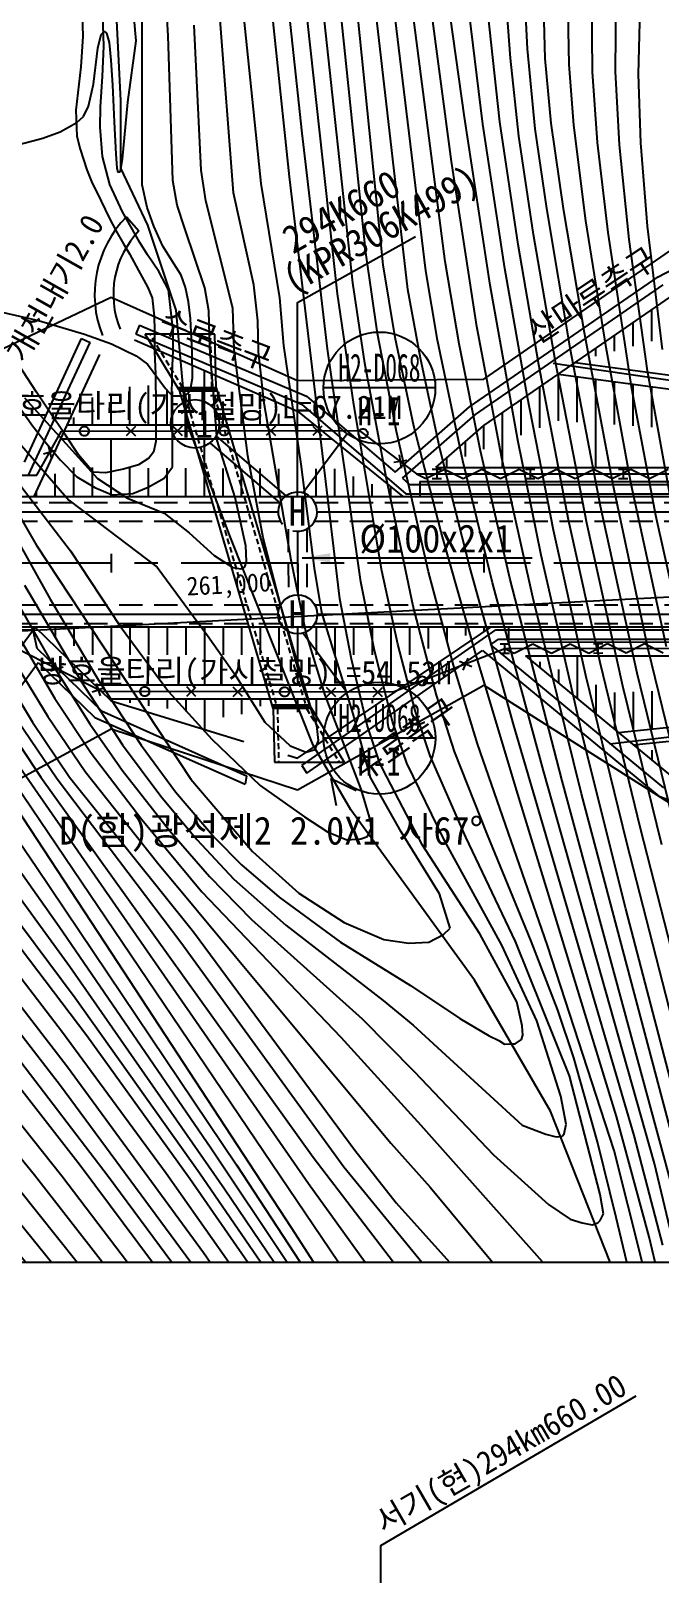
# Model space of a CAD drawing. Header units: millimetres. Extents: x 11366 to 12162, y 1103 to 1810.
# Drawn here: x 11778.2 to 11845.7, y 1364.9 to 1531.3 of the extents above; entities that cross this region are included whole.
import ezdxf
from ezdxf.enums import TextEntityAlignment as Align
from ezdxf.xclip import XClip

# ---------------------------------------------------------------- set-up
doc = ezdxf.new("R2010")
doc.units = ezdxf.units.MM
doc.header["$LTSCALE"] = 10
doc.header["$MEASUREMENT"] = 0
doc.header["$XCLIPFRAME"] = 2
doc.linetypes.add('CENTER', pattern=[2, 1.25, -0.25, 0.25, -0.25])
doc.linetypes.add('HIDDEN', pattern=[0.375, 0.25, -0.125])
for name, color, linetype in [('TN-MANH', 4, 'Continuous'), ('TT-WIRE-EQPM', 6, 'Continuous'), ('TZ-BASE', 253, 'Continuous'), ('TZ-CABL', 4, 'Continuous'), ('TZ-LEAL', 1, 'Continuous'), ('TZ-LEAT', 3, 'Continuous')]:
    doc.layers.add(name, color=color, linetype=linetype)
doc.layers.add('TX-PAPR', color=2, linetype='Continuous', plot=False)
doc.styles.add('GR', font='GulimChe.ttf')
doc.styles.add('HANA', font='GulimChe.ttf')
doc.styles.get("Standard").update_dxf_attribs({"font": 'GulimChe.ttf'})
doc.styles.add('굴림체', font='GulimChe.ttf')
doc.linetypes.add('ZIGZAG', pattern='A,0.0001,-0.2,[131,ltypeshp.shx,S=0.2,R=0,X=-0.2,Y=0],-0.4,[131,ltypeshp.shx,S=0.2,R=180,X=0.2,Y=0],-0.2', length=0.8001)
doc.dimstyles.get("Standard").update_dxf_attribs({"dimtxt": 0.18, "dimasz": 0.18, "dimexe": 0.18, "dimexo": 0.0625, "dimgap": 0.09, "dimtad": 0, "dimtih": 1, "dimtoh": 1, "dimdec": 4, "dimzin": 0, "dimdsep": 46, "dimtxsty": 'Standard', "dimcen": 0.09, "dimadec": 0, "dimazin": 0, "dimtfac": 1, "dimtdec": 4, "dimtofl": 0, "dimtmove": 0, "dimatfit": 3, "dimfxl": 0, "dimtolj": 1, "dimtzin": 0, "dimarcsym": 0})

# ---------------------------------------------------------------- blocks, each defined once
blk = doc.blocks.new('JD-FFCG5FXDGD4XFS')
at = {"layer": 'TZ-BASE'}
for p, q in [((356.11, 40.71, 84), (352.7, 73.56, 84)), ((359.15, 41.44, 85), (355.65, 74.19, 85)), ((360.48, 46.12, 86), (357.57, 73.6, 86)), ((367.31, 33.31, 89), (363.16, 73.35, 89)), ((369.17, 31.99, 90), (365.65, 66.72, 90)), ((342.69, 56, 79), (341.93, 64.06, 79)), ((377.92, 47.82, 95), (375.71, 63.59, 95)), ((382.83, 54.14, 98), (382.14, 63.5, 98)), ((364.27, 28.89, 87), (360.5, 63.22, 87)), ((376.53, 43.07, 94), (373.94, 62.33, 94)), ((384.67, 55.15, 99), (384.28, 62.52, 99)), ((386.56, 54.13, 100), (386.34, 62.37, 100)), ((396.59, 52.42, 104), (396.81, 62.15, 104)), ((341.02, 49.62), (340.5, 60.29)), ((343.33, 56.53, 80), (343.31, 60.23, 80)), ((346.13, 56.55, 81), (345.89, 60.21, 81)), ((365.92, 30.06, 88), (362.51, 61.53, 88)), ((379.89, 47.09, 96), (378.13, 61.22, 96)), ((381.7, 47.31, 97), (380.24, 60.92, 97)), ((389.14, 53.48, 101), (388.98, 61.52, 101)), ((391.65, 52.68, 102), (391.57, 60.47, 102)), ((394.12, 52.74, 103), (394.17, 61.34, 103)), ((336.9, 58.81, 78.26), (336.96, 56.49, 78.26)), ((339.2, 55.43, 76.35), (339.1, 58.77, 76.35)), ((353.13, 39.72, 83), (351.65, 58.74, 83)), ((373.77, 31.33, 92), (370.32, 59.7, 92)), ((375.84, 32.34, 93), (372.27, 59.91, 93)), ((338.57, 55.22, 79), (338.94, 56.7, 79)), ((338.94, 56.7, 79), (339.26, 57.05, 79)), ((339.26, 57.05, 79), (339.5, 56.84, 79)), ((339.5, 56.84, 79), (339.77, 55.84, 79)), ((349.67, 42.14, 82), (348.9, 57.68, 82)), ((371.84, 29.33, 91), (368.5, 58.22, 91)), ((336.96, 56.49, 78.26), (336.76, 53.23, 78.26)), ((338.09, 51.37, 79), (338.57, 55.22, 79)), ((339.08, 52.18, 76.35), (339.2, 55.43, 76.35)), ((339.77, 55.84, 79), (339.98, 53.94, 79)), ((341.8, 49.42, 79), (342.69, 56, 79)), ((343.32, 40.55, 80), (343.33, 56.53, 80)), ((346.63, 41.04, 81), (346.13, 56.55, 81)), ((385.49, 46.56, 99), (384.67, 55.15, 99)), ((339.98, 53.94, 79), (340.13, 51.25, 79)), ((383.75, 45.8, 98), (382.83, 54.14, 98)), ((387.22, 47.17, 100), (386.56, 54.13, 100)), ((389.64, 46.97, 101), (389.14, 53.48, 101)), ((336.76, 53.23, 78.26), (336.22, 48.57, 78.26)), ((338.85, 48.94, 76.35), (339.08, 52.18, 76.35)), ((392.19, 45.1, 102), (391.65, 52.68, 102)), ((394.53, 44.87, 103), (394.12, 52.74, 103)), ((396.83, 45.08, 104), (396.59, 52.42, 104)), ((337.57, 49.02, 79), (338.09, 51.37, 79)), ((340.13, 51.25, 79), (340.33, 47.32, 79)), ((336.22, 48.57, 78.26), (336.3, 45.79, 78.26)), ((337.02, 47.9, 79), (337.57, 49.02, 79)), ((338.83, 46.75, 76.35), (338.85, 48.94, 76.35)), ((341.04, 42.34), (341.02, 49.62)), ((341.21, 43.32, 79), (341.8, 49.42, 79)), ((334.54, 46.24, 79), (336.33, 47.25, 79)), ((336.33, 47.25, 79), (337.02, 47.9, 79)), ((339.08, 43.62, 76.35), (338.83, 46.75, 76.35)), ((340.33, 47.32, 79), (340.51, 43.84, 79)), ((380.67, 29.8, 95), (377.92, 47.82, 95)), ((382.25, 31.58, 96), (379.89, 47.09, 96)), ((383.67, 34.16, 97), (381.7, 47.31, 97)), ((388.56, 37.78, 100), (387.22, 47.17, 100)), ((390.94, 36.72, 101), (389.64, 46.97, 101)), ((327.28, 44.16, 79), (332.67, 45.58, 79)), ((332.67, 45.58, 79), (334.54, 46.24, 79)), ((336.3, 45.79, 78.26), (336.66, 44.4, 78.26)), ((363.22, 22.99, 86), (360.48, 46.12, 86)), ((385.33, 35.24, 98), (383.75, 45.8, 98)), ((386.73, 38.03, 99), (385.49, 46.56, 99)), ((393.31, 35.45, 102), (392.19, 45.1, 102)), ((397.55, 36.13, 104), (396.83, 45.08, 104)), ((336.66, 44.4, 78.26), (337.4, 42.16, 78.26)), ((339.85, 40.61, 76.35), (339.08, 43.62, 76.35)), ((340.51, 43.84, 79), (340.59, 42.38, 79)), ((341.04, 42.3, 79), (341.21, 43.32, 79)), ((395.56, 34.72, 103), (394.53, 44.87, 103)), ((337.4, 42.16, 78.26), (337.88, 40.94, 78.26)), ((340.59, 42.38, 79), (340.72, 41.94, 79)), ((340.72, 41.94, 79), (340.95, 41.95, 79)), ((340.95, 41.95, 79), (341.04, 42.3, 79)), ((343.93, 36.25), (341.04, 42.34)), ((350.15, 38.86, 82), (349.67, 42.14, 82)), ((379.23, 25.37, 94), (376.53, 43.07, 94)), ((337.88, 40.94, 78.26), (338.92, 38.83, 78.26)), ((341.2, 37.67, 76.35), (339.85, 40.61, 76.35)), ((343.85, 38.12, 80), (343.32, 40.55, 80)), ((347.07, 38.4, 81), (346.63, 41.04, 81)), ((358.1, 28.45, 84), (356.11, 40.71, 84)), ((364.54, -3.84, 85), (359.15, 41.44, 85)), ((398.7, 30.69), (419.09, 41.38)), ((338.92, 38.83, 78.26), (339.79, 37.04, 78.26)), ((347.89, 35.89, 81), (347.07, 38.4, 81)), ((353.04, 27.35, 82), (350.15, 38.86, 82)), ((355.29, 29.85, 83), (353.13, 39.72, 83)), ((339.79, 37.04, 78.26), (340.51, 35.68, 78.26)), ((343.06, 34.39, 76.35), (341.2, 37.67, 76.35)), ((341.65, 37.12), (342.98, 35.63)), ((344.59, 36.15, 80), (343.85, 38.12, 80)), ((389.29, 22.86, 99), (386.73, 38.03, 99)), ((390.78, 24.69, 100), (388.56, 37.78, 100)), ((393.11, 23.12, 101), (390.94, 36.72, 101)), ((340.51, 35.68, 78.26), (341.32, 34.25, 78.26)), ((346.99, 27.12), (343.93, 36.25)), ((345.54, 34, 80), (344.59, 36.15, 80)), ((350.06, 29.51, 81), (347.89, 35.89, 81)), ((387.68, 21.59, 98), (385.33, 35.24, 98)), ((395.88, 18.68, 102), (393.31, 35.45, 102)), ((399.17, 22.92, 104), (397.55, 36.13, 104)), ((341.32, 34.25, 78.26), (341.97, 33.17, 78.26)), ((343.89, 33.07, 76.35), (343.06, 34.39, 76.35)), ((346.76, 32.05, 80), (345.54, 34, 80)), ((368.58, 24.61, 89), (367.31, 33.31, 89)), ((380, 19.72), (400, 33.53)), ((380, 19.72), (400, 33.53)), ((385.89, 21.26, 97), (383.67, 34.16, 97)), ((397.54, 20.62, 103), (395.56, 34.72, 103)), ((341.97, 33.17, 78.26), (342.94, 31.39, 78.26)), ((345.1, 31.28, 76.35), (343.89, 33.07, 76.35)), ((347.51, 30.89, 80), (346.76, 32.05, 80)), ((370.46, 24.18, 90), (369.17, 31.99, 90)), ((377.34, 23.52, 93), (375.84, 32.34, 93)), ((292.67, 30.25, 95), (340.01, -41.79, 95)), ((342.94, 31.39, 78.26), (343.91, 29.64, 78.26)), ((346.15, 29.31, 76.35), (345.1, 31.28, 76.35)), ((347.98, 29.55, 80), (347.51, 30.89, 80)), ((367.23, 21.45, 88), (365.92, 30.06, 88)), ((375.03, 23.91, 92), (373.77, 31.33, 92)), ((378.46, 16.74), (398.7, 30.69)), ((384.63, 17.97, 96), (382.25, 31.58, 96)), ((320, 19.02), (340, 28.52)), ((320, 19.02), (340, 28.52)), ((340, 28.52), (360, 19.59)), ((340, 28.52), (360, 19.59)), ((343.91, 29.64, 78.26), (344.39, 28.46, 78.26)), ((344.39, 28.46, 78.26), (344.62, 26.47, 78.26)), ((346.65, 24.92, 76.35), (346.15, 29.31, 76.35)), ((348.3, 28.02, 80), (347.98, 29.55, 80)), ((350.48, 27.05, 81), (350.06, 29.51, 81)), ((355.73, 25.99, 83), (355.29, 29.85, 83)), ((358.51, 23.34, 84), (358.1, 28.45, 84)), ((366.02, 17.01, 87), (364.27, 28.89, 87)), ((373.18, 21.96, 91), (371.84, 29.33, 91)), ((379.08, 15.95), (399.22, 29.83)), ((380, 14.76), (400, 28.55)), ((383.63, 13.17, 95), (380.67, 29.8, 95)), ((326.68, 27.25, 80), (332.21, 26.02, 80)), ((348.03, 15.27), (346.99, 27.12)), ((348.5, 26.24, 80), (348.3, 28.02, 80)), ((350.59, 23.1, 81), (350.48, 27.05, 81)), ((353.21, 22.9, 82), (353.04, 27.35, 82)), ((398, 23.8), (398, 27.17)), ((291.55, 26.51, 96), (331.98, -32.62, 96)), ((332.21, 26.02, 80), (337.13, 24.56, 80)), ((343.04, 25.52), (342.65, 24.6)), ((343.04, 25.52), (360.94, 17.89)), ((344.62, 26.47, 78.26), (344.66, 24.94, 78.26)), ((348.69, 22.61, 80), (348.5, 26.24, 80)), ((355.81, 22.65, 83), (355.73, 25.99, 83)), ((381.92, 11.24, 94), (379.23, 25.37, 94)), ((396, 23.27), (396, 25.79)), ((330.69, 10.82), (336.83, 24.07)), ((331.11, 9.35), (337.74, 23.65)), ((336.83, 24.07), (337.74, 23.65)), ((337.13, 24.56, 80), (340.03, 23.51, 80)), ((340.03, 23.51, 80), (342.68, 22.21, 80)), ((342.49, 23.94), (360, 16.29)), ((342.65, 24.6), (360.41, 17.03)), ((347.27, 18.62), (343.63, 24.56)), ((351.11, 24.56), (343.63, 24.56)), ((344.66, 24.94, 78.26), (344.66, 22.62, 78.26)), ((346.65, 22.81, 76.35), (346.65, 24.92, 76.35)), ((351.26, 18.8), (351.11, 24.56)), ((360.39, 10.62, 84), (358.51, 23.34, 84)), ((370.62, 14.1, 89), (368.58, 24.61, 89)), ((372.49, 14.68, 90), (370.46, 24.18, 90)), ((377.73, 10.95, 92), (375.03, 23.91, 92)), ((379.62, 12.04, 93), (377.34, 23.52, 93)), ((393.87, 8.39, 100), (390.78, 24.69, 100)), ((394, 22.73), (394, 24.41)), ((331.74, 7.13), (338.77, 22.37)), ((342.68, 22.21, 80), (343.88, 21.33, 80)), ((344.66, 22.62, 78.26), (344.75, 20.28, 78.26)), ((346.53, 20.34, 76.35), (346.65, 22.81, 76.35)), ((348.73, 19.84, 80), (348.69, 22.61, 80)), ((351.38, 13.14, 81), (350.59, 23.1, 81)), ((354.67, 11.49, 82), (353.21, 22.9, 82)), ((356.41, 17.15, 83), (355.81, 22.65, 83)), ((366.8, -2.03, 86), (363.22, 22.99, 86)), ((375.28, 12.28, 91), (373.18, 21.96, 91)), ((392.5, 6.11, 99), (389.29, 22.86, 99)), ((390, 21.5), (390, 21.65)), ((392, 22.19), (392, 23.03)), ((395.81, 8.45, 101), (393.11, 23.12, 101)), ((331.98, 18.34, 78.26), (330.05, 21.31, 78.26)), ((343.88, 21.33, 80), (345.84, 18.73, 80)), ((344.75, 20.28, 78.26), (344.79, 16.75, 78.26)), ((346.51, 17.54, 76.35), (346.53, 20.34, 76.35)), ((350, 14.84), (350, 20.66)), ((369.5, 9.2, 88), (367.23, 21.45, 88)), ((389.08, 4.65, 97), (385.89, 21.26, 97)), ((387.43, 21.45), (420.23, 16.67)), ((391.02, 4.28, 98), (387.68, 21.59, 98)), ((387.99, 20.27), (420, 15.92)), ((388, 15.26), (388, 20.28)), ((389.8, 21.52), (420, 17.42)), ((390, 15.12), (390, 20)), ((400.14, 6.21, 103), (397.54, 20.62, 103)), ((333.35, 16.29, 78.26), (331.98, 18.34, 78.26)), ((342, 14.84), (342, 18.89)), ((344, 14.84), (344, 19.06)), ((345.84, 18.73, 80), (346.25, 18.27, 80)), ((346, 14.84), (346, 18.63)), ((347.21, 18.8), (357.36, -15.59)), ((351.28, 18.8), (347.21, 18.8)), ((351.34, 18.6), (347.27, 18.6)), ((351.38, 18.44), (347.32, 18.44)), ((348.23, 18.18, 80), (348.5, 18.6, 80)), ((348.5, 18.6, 80), (348.73, 19.84, 80)), ((351.28, 18.8), (361.42, -15.59)), ((360, 19.59), (380, 19.72)), ((360, 19.59), (380, 19.72)), ((386, 14.49), (386, 18.9)), ((392, 10.24), (392, 19.72)), ((394, 14.85), (394, 19.45)), ((398.44, 5.1, 102), (395.88, 18.68, 102)), ((396, 14.71), (396, 19.18)), ((398, 14.57), (398, 18.91)), ((330.2, 16.66, 76.35), (331.59, 14.67, 76.35)), ((330.7, 17.73, 81), (338.53, 9.05, 81)), ((338, 14.84), (338, 17.77)), ((340, 14.84), (340, 18.04)), ((344.79, 16.75, 78.26), (344.79, 14.93, 78.26)), ((346.25, 18.27, 80), (346.44, 18.09, 80)), ((346.44, 18.09, 80), (346.69, 17.94, 80)), ((346.57, 15.03, 76.35), (346.51, 17.54, 76.35)), ((346.69, 17.94, 80), (347.04, 17.93, 80)), ((347.04, 17.93, 80), (347.57, 17.93, 80)), ((347.57, 17.93, 80), (347.95, 17.98, 80)), ((347.95, 17.98, 80), (348.23, 18.18, 80)), ((348, 14.84), (348, 18.19)), ((352, 14.84), (352, 17.32)), ((354, 14.84), (354, 16.88)), ((359.32, 0.29, 83), (356.41, 17.15, 83)), ((360.41, 17.03), (371.63, 7.43)), ((360.94, 17.89), (370.47, 9.74)), ((369.05, -0.84, 87), (366.02, 17.01, 87)), ((370.47, 9.74), (378.46, 16.74)), ((384, 13.73), (384, 17.52)), ((387.46, 3.53, 96), (384.63, 17.97, 96)), ((327.81, 15.55, 82), (335.44, 6.75, 82)), ((335.11, 13.7, 78.26), (333.35, 16.29, 78.26)), ((336, 14.84), (336, 15.6)), ((346.59, 12.69, 76.35), (346.57, 15.03, 76.35)), ((352.79, 2.75), (348.03, 15.27)), ((356, 14.84), (356, 16.44)), ((358, 14.84), (358, 16.01)), ((360, 14.84), (360, 16.29)), ((360, 16.29), (371.28, 7.13)), ((371.24, 9.09), (379.08, 15.95)), ((382, 10.23), (382, 16.14)), ((331.59, 14.67, 76.35), (333.06, 12.81, 76.35)), ((334.61, 13.34), (363.63, 13.34)), ((336.5, 11.59, 78.26), (335.11, 13.7, 78.26)), ((335.3, 14.84), (361.78, 14.84)), ((340, 7.13), (340, 13.34)), ((342.62, 14.66), (341.62, 13.66)), ((341.62, 14.66), (342.62, 13.66)), ((344.79, 14.93, 78.26), (344.79, 13.02, 78.26)), ((347.62, 14.67), (346.62, 13.67)), ((346.62, 14.67), (347.62, 13.67)), ((350, 7.13), (350, 13.34)), ((357.62, 14.69), (356.62, 13.68)), ((356.62, 14.68), (357.62, 13.69)), ((360, 7.13), (360, 13.34)), ((362.62, 14.69), (361.62, 13.69)), ((361.62, 14.69), (362.62, 13.69)), ((374.06, -0.94, 89), (370.62, 14.1, 89)), ((375.39, 3.32, 90), (372.49, 14.68, 90)), ((374.83, 10.23), (380, 14.76)), ((380, 12.21), (380, 14.76)), ((280, -9.9), (700, 12.04)), ((325.84, 12.45, 84), (331.95, 1.96, 84)), ((332.74, 11.72), (334.1, 12.1)), ((333.06, 12.81, 76.35), (334.55, 11.03, 76.35)), ((333.23, 12.59), (333.61, 11.23)), ((344.54, 11.88, 78.26), (344.03, 11.24, 78.26)), ((344.79, 13.02, 78.26), (344.54, 11.88, 78.26)), ((346.58, 10.33, 76.35), (346.59, 12.69, 76.35)), ((353.3, 7.04, 81), (351.38, 13.14, 81)), ((378.48, -0.44, 91), (375.28, 12.28, 91)), ((378, 11.44), (378, 13.01)), ((382.78, -1.63, 93), (379.62, 12.04, 93)), ((386.14, 0.83, 95), (383.63, 13.17, 95)), ((334.55, 11.03, 76.35), (336.31, 9.24, 76.35)), ((336, 7.13), (336, 10.24)), ((338.05, 9.74, 78.26), (336.5, 11.59, 78.26)), ((338, 7.13), (338, 10.23)), ((341.33, 10.08, 78.26), (339.38, 9.66, 78.26)), ((342.93, 10.53, 78.26), (341.33, 10.08, 78.26)), ((342, 7.13), (342, 10.2)), ((344.03, 11.24, 78.26), (342.93, 10.53, 78.26)), ((344, 7.13), (344, 10.19)), ((345.7, 9.1, 76.35), (346.58, 10.33, 76.35)), ((346, 7.13), (346, 10.18)), ((348, 7.13), (348, 10.17)), ((352, 7.13), (352, 10.15)), ((354, 7.13), (354, 10.14)), ((356.31, 2.7, 82), (354.67, 11.49, 82)), ((356, 7.13), (356, 10.13)), ((358, 7.13), (358, 10.12)), ((361.83, -0.54, 84), (360.39, 10.62, 84)), ((362, 7.13), (362, 10.1)), ((364, 7.13), (364, 10.09)), ((371.71, 10.99), (370.31, 10.79)), ((370.91, 11.59), (371.11, 10.19)), ((373.77, 9.06), (375.77, 10.06)), ((374.44, 10.06), (375.44, 10.06)), ((374.83, 10.23), (588.83, 10.25)), ((374.94, 10.06), (374.94, 9.06)), ((375.77, 10.06), (376.77, 9.56)), ((376, 10.23), (376, 11.26)), ((380.92, -2.11, 92), (377.73, 10.95, 92)), ((377.77, 9.06), (379.77, 10.06)), ((379.77, 10.06), (380.77, 9.56)), ((381.77, 9.06), (383.77, 10.06)), ((385.23, -3.65, 94), (381.92, 11.24, 94)), ((383.77, 10.06), (384.77, 9.56)), ((384.44, 10.06), (385.44, 10.06)), ((384.94, 10.06), (384.94, 9.06)), ((385.77, 9.06), (387.77, 10.06)), ((387.77, 10.06), (388.77, 9.56)), ((389.77, 9.06), (391.77, 10.06)), ((391.77, 10.06), (392.77, 9.56)), ((393.77, 9.06), (395.77, 10.06)), ((394.44, 10.06), (395.44, 10.06)), ((394.94, 10.06), (394.94, 9.06)), ((395.77, 10.06), (396.77, 9.56)), ((397.77, 9.06), (399.77, 10.06)), ((329.88, 8.81, 83), (335.62, 1.3, 83)), ((334, 7.13), (334, 9.58)), ((336.31, 9.24, 76.35), (338.24, 8.11, 76.35)), ((339.38, 9.66, 78.26), (338.05, 9.74, 78.26)), ((338.53, 9.05, 81), (341.75, 6.97, 81)), ((343.98, 8.13, 76.35), (345.7, 9.1, 76.35)), ((366, 7.13), (366, 9.28)), ((368, 7.13), (368, 8.46)), ((372.4, -4.64, 88), (369.5, 9.2, 88)), ((371.24, 9.09), (372, 8.43)), ((372, 8.43), (439.54, 8.44)), ((372.77, 9.56), (373.77, 9.06)), ((373.11, 8.73), (439.54, 8.74)), ((373.11, 8.73), (373.11, 7.13)), ((374.44, 9.06), (375.44, 9.06)), ((376.77, 9.56), (377.77, 9.06)), ((380.77, 9.56), (381.77, 9.06)), ((384.44, 9.06), (385.44, 9.06)), ((384.77, 9.56), (385.77, 9.06)), ((388.77, 9.56), (389.77, 9.06)), ((392.77, 9.56), (393.77, 9.06)), ((397.63, -9.25, 100), (393.87, 8.39, 100)), ((394.44, 9.06), (395.44, 9.06)), ((399.59, -9, 101), (395.81, 8.45, 101)), ((396.77, 9.56), (397.77, 9.06)), ((280, 7.13), (601.06, 7.14)), ((327.53, 6.72, 85), (333.45, -3.89, 85)), ((332, 7.13), (332, 7.69)), ((335.44, 6.75, 82), (344.92, -0.46, 82)), ((338.24, 8.11, 76.35), (340.09, 7.32, 76.35)), ((340.09, 7.32, 76.35), (342.31, 7.46, 76.35)), ((341.75, 6.97, 81), (345.68, 5.36, 81)), ((342.31, 7.46, 76.35), (343.98, 8.13, 76.35)), ((354.43, 1.85, 81), (353.3, 7.04, 81)), ((370, 7.13), (370, 8.17)), ((371.63, 7.43), (440, 7.44)), ((345.68, 5.36, 81), (348.36, 3.25, 81)), ((396.43, -11.83, 99), (392.5, 6.11, 99)), ((401.47, -8.53, 102), (398.44, 5.1, 102)), ((304.15, 3.83, 97), (334.41, -38.99, 97)), ((390.94, -12.08, 96), (387.46, 3.53, 96)), ((392.46, -10.66, 97), (389.08, 4.65, 97)), ((394.9, -13.19, 98), (391.02, 4.28, 98)), ((331.95, 1.96, 84), (348.56, -23.17, 84)), ((348.36, 3.25, 81), (351.06, 0.82, 81)), ((361.66, -19.54), (352.79, 2.75)), ((354.51, 0.15, 81), (354.43, 1.85, 81)), ((358.19, -4.58, 82), (356.31, 2.7, 82)), ((379.11, -9.78, 90), (375.39, 3.32, 90)), ((335.62, 1.3, 83), (340.96, -6.77, 83)), ((340, 1), (340, -1)), ((351.06, 0.82, 81), (353.05, -0.47, 81)), ((354.33, -0.4, 81), (354.51, 0.15, 81)), ((360.91, -7.54, 83), (359.32, 0.29, 83)), ((360, 1), (360, -1)), ((380, 1), (380, -1)), ((390.61, -18.68, 95), (386.14, 0.83, 95)), ((328.38, -1.56, 87), (333.97, -11.28, 87)), ((344.92, -0.46, 82), (350.33, -7.78, 82)), ((353.05, -0.47, 81), (353.91, -0.63, 81)), ((353.91, -0.63, 81), (354.33, -0.4, 81)), ((362.61, -5.32, 84), (361.83, -0.54, 84)), ((370.74, -8.71, 87), (369.05, -0.84, 87)), ((376.73, -10.95, 89), (374.06, -0.94, 89)), ((383.22, -17.41, 91), (378.48, -0.44, 91)), ((388.38, -23.35, 93), (382.78, -1.63, 93)), ((330.71, -2.36, 86), (336.81, -12.76, 86)), ((368.25, -9.39, 86), (366.8, -2.03, 86)), ((386.37, -22.28, 92), (380.92, -2.11, 92)), ((333.45, -3.89, 85), (338.76, -12.75, 85)), ((360.43, -12.7, 82), (358.19, -4.58, 82)), ((365.77, -10.32, 85), (364.54, -3.84, 85)), ((374.89, -14.17, 88), (372.4, -4.64, 88)), ((390.45, -24.76, 94), (385.23, -3.65, 94)), ((328.64, -5.41, 88), (333.95, -14.52, 88)), ((365.96, -16.16, 84), (362.61, -5.32, 84)), ((600.89, -6.85), (280, -6.87)), ((280, -7.17), (331.61, -7.17)), ((320, -23.02), (331.83, -6.87)), ((331.61, -7.17), (332.02, -9.14)), ((331.83, -6.87), (340, -14.79)), ((334, -6.87), (334, -7.92)), ((336, -6.87), (336, -8.89)), ((338, -6.87), (338, -9.86)), ((340, -6.87), (340, -13.08)), ((340.96, -6.77, 83), (346.15, -13.77, 83)), ((342, -6.87), (342, -9.85)), ((344, -6.87), (344, -9.85)), ((346, -6.87), (346, -9.85)), ((348, -6.87), (348, -9.85)), ((350, -6.87), (350, -13.08)), ((350.33, -7.78, 82), (353.22, -11.9, 82)), ((352, -6.87), (352, -9.85)), ((354, -6.87), (354, -9.84)), ((356, -6.87), (356, -9.84)), ((358, -6.87), (358, -9.84)), ((360, -6.87), (360, -13.08)), ((360, -20.94), (380.73, -6.87)), ((360.44, -21.71), (381.26, -7.17)), ((362.97, -14.18, 83), (360.91, -7.54, 83)), ((362, -6.87), (362, -9.84)), ((364, -6.87), (364, -9.83)), ((366, -6.87), (366, -9.83)), ((368, -6.87), (368, -9.83)), ((370, -6.87), (370, -13.08)), ((372, -6.87), (372, -9.83)), ((374, -6.87), (374, -9.15)), ((376, -6.87), (376, -8.47)), ((378, -6.87), (378, -7.79)), ((380, -6.87), (380, -7.36)), ((380.69, -8.78), (381.57, -8.17)), ((381.26, -7.17), (400, -7.16)), ((381.57, -8.17), (400, -8.16)), ((382.66, -8.47), (382.66, -6.87)), ((332.02, -9.14), (338.96, -15.86)), ((361.01, -22.53), (379.84, -9.37)), ((370.18, -17, 86), (368.25, -9.39, 86)), ((372.6, -15.8, 87), (370.74, -8.71, 87)), ((383.5, -24.31, 90), (379.11, -9.78, 90)), ((379.84, -9.37), (398.76, -25.02)), ((380.69, -8.78), (399.26, -24.13)), ((382.74, -8.7), (381.74, -8.7)), ((382.74, -9.7), (381.74, -9.7)), ((382.24, -9.7), (382.24, -8.7)), ((383.24, -9.7), (382.24, -9.2)), ((382.66, -8.47), (400, -8.46)), ((385.24, -8.69), (383.24, -9.7)), ((384.47, -9.97), (573.78, -9.96)), ((384.47, -9.97), (400, -22.8)), ((386.24, -9.19), (385.24, -8.69)), ((387.24, -9.69), (386.24, -9.19)), ((389.24, -8.69), (387.24, -9.69)), ((390.24, -9.19), (389.24, -8.69)), ((390, -9.96), (390, -14.53)), ((391.24, -9.69), (390.24, -9.19)), ((393.24, -8.68), (391.24, -9.69)), ((392.74, -8.68), (391.74, -8.69)), ((392.74, -9.68), (391.74, -9.69)), ((392.24, -9.69), (392.24, -8.69)), ((394.24, -9.18), (393.24, -8.68)), ((395.24, -9.68), (394.24, -9.18)), ((397.24, -8.68), (395.24, -9.68)), ((398.24, -9.18), (397.24, -8.68)), ((401.79, -26.37, 100), (397.63, -9.25, 100)), ((399.24, -9.68), (398.24, -9.18)), ((321.66, -24.98), (332.15, -10.66)), ((330.21, -11.52, 89), (333.19, -16.47, 89)), ((332.15, -10.66), (338.26, -16.58)), ((333.5, -11.57), (334.84, -11.12)), ((334.39, -12.02), (333.95, -10.68)), ((333.97, -11.28, 87), (337.71, -17.24, 87)), ((367.45, -17.4, 85), (365.77, -10.32, 85)), ((379.3, -19.41, 89), (376.73, -10.95, 89)), ((378.68, -11.12), (377.38, -10.55)), ((377.75, -11.48), (378.32, -10.19)), ((386, -10.6), (386, -11.23)), ((388, -11.42), (388, -12.88)), ((396.79, -28.49, 97), (392.46, -10.66, 97)), ((328.7, -12.31, 90), (331.57, -17.08, 90)), ((336.81, -12.76, 86), (341.23, -19.51, 86)), ((338.24, -13.08), (371.58, -13.08)), ((338.86, -14.26), (338.42, -12.92)), ((338.76, -12.75, 85), (343.21, -19.54, 85)), ((349.1, -14.3), (348.1, -13.29)), ((348.1, -14.29), (349.1, -13.3)), ((353.1, -14.31), (354.1, -13.31)), ((354.1, -14.31), (353.1, -13.31)), ((353.22, -11.9, 82), (356.48, -17.08, 82)), ((360, -24.33), (380, -13.11)), ((360, -24.33), (380, -13.11)), ((362.07, -17.43, 82), (360.43, -12.7, 82)), ((380, -13.11), (400, -25.8)), ((380, -13.11), (400, -25.8)), ((395.31, -30, 96), (390.94, -12.08, 96)), ((392, -13.08), (392, -16.19)), ((399.09, -30.23, 98), (394.9, -13.19, 98)), ((400.56, -28.67, 99), (396.43, -11.83, 99)), ((333.95, -14.52, 88), (337.84, -20.4, 88)), ((337.97, -13.81), (339.31, -13.36)), ((339.78, -14.58), (369.37, -14.58)), ((340, -14.58), (340, -14.79)), ((340, -14.79), (354.23, -19.16)), ((342, -14.58), (342, -14.99)), ((344, -14.58), (344, -15.3)), ((346, -14.58), (346, -15.6)), ((346.15, -13.77, 83), (350.8, -18.88, 83)), ((348, -14.58), (348, -15.91)), ((350, -14.58), (350, -17.86)), ((352, -14.58), (352, -16.53)), ((354, -14.58), (354, -16.21)), ((356, -14.58), (356, -15.36)), ((360, -14.58), (360, -15.98)), ((362, -14.58), (362, -17.08)), ((366.81, -24.25, 83), (362.97, -14.18, 83)), ((363.1, -14.34), (364.1, -13.34)), ((364.1, -14.34), (363.1, -13.34)), ((364, -14.58), (364, -16.4)), ((366, -14.58), (366, -15.72)), ((368, -14.58), (368, -15.04)), ((368.1, -14.35), (369.1, -13.35)), ((369.1, -14.35), (368.1, -13.35)), ((376.83, -20.2, 88), (374.89, -14.17, 88)), ((394, -13.9), (394, -17.84)), ((396, -13.82), (396, -18.01)), ((398, -13.73), (398, -17.81)), ((328.07, -16.38, 92), (332.44, -22.98, 92)), ((333.19, -16.47, 89), (337.21, -22.37, 89)), ((338.26, -16.58), (354.37, -23.71)), ((338.96, -15.86), (354.52, -22.81)), ((361.32, -15.23), (357.25, -15.23)), ((361.36, -15.39), (357.3, -15.39)), ((361.42, -15.59), (357.36, -15.59)), ((357.38, -15.59), (357.52, -21.35)), ((361.37, -15.41), (365, -21.35)), ((367.82, -23.02, 84), (365.96, -16.16, 84)), ((374.22, -20.69, 87), (372.6, -15.8, 87)), ((393.52, -19.39), (420, -16.31)), ((394.4, -18.18), (420, -15.56)), ((320, -28.68), (340, -17.78)), ((320, -28.68), (340, -17.78)), ((329.92, -16.83, 91), (334.19, -23.14, 91)), ((331.57, -17.08, 90), (335.54, -22.97, 90)), ((337.71, -17.24, 87), (341.19, -22.23, 87)), ((340, -17.78), (360, -24.33)), ((340, -17.78), (360, -24.33)), ((356.48, -17.08, 82), (359.19, -19.62, 82)), ((362.26, -19.03, 82), (362.07, -17.43, 82)), ((368.8, -21.36, 85), (367.45, -17.4, 85)), ((371.73, -21.47, 86), (370.18, -17, 86)), ((396.1, -61.39, 91), (383.22, -17.41, 91)), ((396.02, -19.51), (420, -17.06)), ((328.09, -18.86, 93), (361.17, -66.57, 93)), ((341.23, -19.51, 86), (345.33, -24.99, 86)), ((343.21, -19.54, 85), (346.91, -24.55, 85)), ((350.8, -18.88, 83), (355.98, -23.85, 83)), ((359.19, -19.62, 82), (360.93, -20.27, 82)), ((365.73, -26.48), (361.66, -19.54)), ((361.88, -20.01, 82), (362.26, -19.03, 82)), ((386.83, -41.02, 89), (379.3, -19.41, 89)), ((395.22, -37.08, 95), (390.61, -18.68, 95)), ((337.84, -20.4, 88), (343.28, -27.52, 88)), ((357.52, -21.35), (365, -21.35)), ((358.94, -20.61), (360, -20.94)), ((360.93, -20.27, 82), (361.88, -20.01, 82)), ((369.15, -22.12, 85), (368.8, -21.36, 85)), ((375.75, -29.75, 86), (371.73, -21.47, 86)), ((378.06, -29.39, 87), (374.22, -20.69, 87)), ((380.38, -29.16, 88), (376.83, -20.2, 88)), ((398, -20.07), (398, -21.15)), ((320.37, -22.4, 98), (335.56, -43.29, 98)), ((332.44, -22.98, 92), (361.66, -63.71, 92)), ((334.19, -23.14, 91), (347.48, -40.68, 91)), ((335.54, -22.97, 90), (348.85, -39.55, 90)), ((337.21, -22.37, 89), (345.02, -32.21, 89)), ((341.19, -22.23, 87), (346.27, -28.68, 87)), ((348.56, -23.17, 84), (355.18, -30.95, 84)), ((354.52, -22.81), (354.37, -23.71)), ((360.44, -21.71), (361.01, -22.53)), ((364.17, -26.05, 68.41), (363.6, -23.11, 68.41)), ((363.6, -23.11, 68.41), (366.3, -24.41, 68.41)), ((371.12, -28.84, 84), (367.82, -23.02, 84)), ((373.42, -30.27, 85), (369.15, -22.12, 85)), ((398.29, -64.42, 92), (386.37, -22.28, 92)), ((329.65, -23.61, 94), (371.18, -85.02, 94)), ((346.91, -24.55, 85), (351.09, -29.44, 85)), ((355.98, -23.85, 83), (360.76, -27.24, 83)), ((367.84, -27.62, 83), (366.81, -24.25, 83)), ((394.22, -59.38, 90), (383.5, -24.31, 90)), ((400.81, -69.18, 93), (388.38, -23.35, 93)), ((401.05, -64.7, 94), (390.45, -24.76, 94)), ((345.33, -24.99, 86), (349.2, -29.65, 86)), ((378.98, -44.74), (365.73, -26.48)), ((398.76, -25.02), (419.26, -32.06)), ((343.28, -27.52, 88), (349.73, -35.25, 88)), ((360.76, -27.24, 83), (363.2, -28.82, 83)), ((367.89, -28.47, 83), (367.84, -27.62, 83)), ((346.27, -28.68, 87), (350.56, -33.64, 87)), ((349.2, -29.65, 86), (353.15, -33.91, 86)), ((351.09, -29.44, 85), (354, -32.38, 85)), ((363.2, -28.82, 83), (365.27, -29.68, 83)), ((365.27, -29.68, 83), (366.77, -29.6, 83)), ((366.77, -29.6, 83), (367.5, -29.35, 83)), ((367.5, -29.35, 83), (367.89, -28.47, 83)), ((375.21, -35.47, 84), (371.12, -28.84, 84)), ((381.9, -40.98, 86), (375.75, -29.75, 86)), ((383.39, -40.59, 87), (378.06, -29.39, 87)), ((385.05, -40.55, 88), (380.38, -29.16, 88)), ((407.2, -69.16, 97), (396.79, -28.49, 97)), ((323.9, -30.25, 99), (336.15, -46.63, 99)), ((355.18, -30.95, 84), (360.12, -35.4, 84)), ((379.55, -39.77, 85), (373.42, -30.27, 85)), ((405.13, -68.27, 96), (395.31, -30, 96)), ((331.98, -32.62, 96), (353.44, -64.56, 96)), ((345.02, -32.21, 89), (370.02, -62.23, 89)), ((354, -32.38, 85), (358.02, -35.85, 85)), ((350.56, -33.64, 87), (355.07, -38.22, 87)), ((353.15, -33.91, 86), (358.75, -38.83, 86)), ((323.22, -35.29, 101), (334.79, -50.32, 101)), ((325.66, -35.25, 100), (337.38, -50.67, 100)), ((349.73, -35.25, 88), (364.64, -50.84, 88)), ((358.02, -35.85, 85), (364.61, -40.67, 85)), ((360.12, -35.4, 84), (364.99, -38.57, 84)), ((376.36, -39.15, 84), (375.21, -35.47, 84)), ((355.07, -38.22, 87), (366.92, -48.88, 87)), ((403.01, -66.95, 95), (395.22, -37.08, 95)), ((334.41, -38.99, 97), (350.69, -62.71, 97)), ((348.85, -39.55, 90), (366.15, -62.98, 90)), ((358.75, -38.83, 86), (369.19, -46.91, 86)), ((364.99, -38.57, 84), (369.26, -40.38, 84)), ((374.09, -40.66, 84), (375.65, -39.83, 84)), ((375.65, -39.83, 84), (376.36, -39.15, 84)), ((383.54, -47.07, 85), (379.55, -39.77, 85)), ((324.51, -40.03, 102), (335.33, -54.05, 102)), ((347.48, -40.68, 91), (364.95, -64.77, 91)), ((364.61, -40.67, 85), (372.12, -45.32, 85)), ((369.26, -40.38, 84), (371.95, -40.77, 84)), ((371.95, -40.77, 84), (374.09, -40.66, 84)), ((385.68, -49.12, 86), (381.9, -40.98, 86)), ((389.17, -55, 87), (383.39, -40.59, 87)), ((387.93, -47.97, 88), (385.05, -40.55, 88)), ((393.98, -63.03, 89), (386.83, -41.02, 89)), ((324.16, -42.64, 103), (334.57, -56.03, 103)), ((340.01, -41.79, 95), (359.32, -71.27, 95)), ((335.56, -43.29, 98), (352.17, -67.11, 98)), ((387.13, -58.78), (378.98, -44.74)), ((372.12, -45.32, 85), (377.42, -48.84, 85)), ((336.15, -46.63, 99), (349.48, -65.4, 99)), ((369.19, -46.91, 86), (372.4, -49.58, 86)), ((384.11, -49.64, 85), (383.54, -47.07, 85)), ((389.63, -53.06, 88), (387.93, -47.97, 88)), ((324.53, -49.03, 105), (336.67, -64.58, 105)), ((366.92, -48.88, 87), (372.5, -54.53, 87)), ((372.4, -49.58, 86), (384.11, -60.28, 86)), ((377.42, -48.84, 85), (380.55, -50.7, 85)), ((384.16, -50.65, 85), (384.11, -49.64, 85)), ((388.25, -57.2, 86), (385.68, -49.12, 86)), ((322.66, -50.61, 106), (334.71, -65.74, 106)), ((327.85, -50.31, 104), (339.69, -65.75, 104)), ((334.79, -50.32, 101), (345.89, -65.46, 101)), ((337.38, -50.67, 100), (348.44, -66.03, 100)), ((364.64, -50.84, 88), (373.24, -60.29, 88)), ((380.55, -50.7, 85), (381.59, -51.22, 85)), ((381.59, -51.22, 85), (382.19, -51.62, 85)), ((382.19, -51.62, 85), (383.05, -51.58, 85)), ((383.05, -51.58, 85), (383.34, -51.56, 85)), ((383.34, -51.56, 85), (384.04, -51.09, 85)), ((384.04, -51.09, 85), (384.16, -50.65, 85)), ((320.36, -51.64, 107), (331.77, -65.63, 107)), ((392.17, -62.09, 88), (389.63, -53.06, 88)), ((335.33, -54.05, 102), (349.89, -73.97, 102)), ((372.5, -54.53, 87), (381.01, -63.47, 87)), ((334.57, -56.03, 103), (351.6, -79.16, 103)), ((392.47, -67.73, 87), (389.17, -55, 87)), ((388.81, -60.2, 86), (388.25, -57.2, 86)), ((394.28, -76.89), (387.13, -58.78)), ((397.74, -72.29, 90), (394.22, -59.38, 90)), ((373.24, -60.29, 88), (386.23, -74.91, 88)), ((384.11, -60.28, 86), (386.63, -61.27, 86)), ((386.63, -61.27, 86), (387.76, -61.53, 86)), ((387.76, -61.53, 86), (388.4, -61.49, 86)), ((388.4, -61.49, 86), (388.62, -61.24, 86)), ((388.62, -61.24, 86), (388.81, -60.2, 86)), ((399.18, -73.16, 91), (396.1, -61.39, 91)), ((350.69, -62.71, 97), (364.37, -83.25, 97)), ((366.15, -62.98, 90), (370.59, -68.61, 90)), ((370.02, -62.23, 89), (374.23, -66.94, 89)), ((394.19, -70.19, 88), (392.17, -62.09, 88)), ((396.89, -74.68, 89), (393.98, -63.03, 89)), ((336.67, -64.58, 105), (354.25, -88.18, 105)), ((353.44, -64.56, 96), (365.85, -83.5, 96)), ((361.66, -63.71, 92), (382.87, -91.48, 92)), ((364.95, -64.77, 91), (385.65, -90.07, 91)), ((381.01, -63.47, 87), (386.94, -68.82, 87)), ((400.52, -73.71, 92), (398.29, -64.42, 92)), ((323.16, -65.85, 110), (334.8, -79.72, 110)), ((331.77, -65.63, 107), (344.89, -82.51, 107)), ((334.71, -65.74, 106), (351.12, -87.36, 106)), ((339.69, -65.75, 104), (354.94, -86.47, 104)), ((345.89, -65.46, 101), (358.8, -83.73, 101)), ((348.44, -66.03, 100), (359.95, -82.59, 100)), ((349.48, -65.4, 99), (360.8, -81.9, 99)), ((361.17, -66.57, 93), (379.12, -91.48, 93)), ((330.03, -67.04, 108), (342.48, -82.75, 108)), ((352.17, -67.11, 98), (364, -84.7, 98)), ((374.23, -66.94, 89), (390.5, -86.56, 89)), ((392.81, -69.79, 87), (392.47, -67.73, 87)), ((370.59, -68.61, 90), (388.88, -89.09, 90)), ((386.94, -68.82, 87), (389.26, -70.37, 87)), ((392.45, -70.52, 87), (392.81, -69.79, 87)), ((329.52, -69.96, 109), (340.03, -82.97, 109)), ((359.32, -71.27, 95), (369.47, -87.12, 95)), ((389.26, -70.37, 87), (390.55, -70.78, 87)), ((390.55, -70.78, 87), (391.6, -70.97, 87)), ((391.6, -70.97, 87), (392.23, -70.78, 87)), ((392.23, -70.78, 87), (392.45, -70.52, 87)), ((396.14, -78.46, 88), (394.19, -70.19, 88)), ((400.27, -83.09, 90), (397.74, -72.29, 90)), ((349.89, -73.97, 102), (363.14, -92.74, 102)), ((400.29, -90.83, 89), (396.89, -74.68, 89)), ((386.23, -74.91, 88), (389.96, -79.18, 88))]:
    blk.add_line(p, q, dxfattribs=at)
at = {"layer": 'TZ-BASE', "linetype": 'HIDDEN', "ltscale": 0.25}
for p, q in [((347.68, 18.8), (344.16, 24.56)), ((350.81, 18.8), (350.66, 24.56)), ((347.68, 18.8), (357.83, -15.59)), ((350.81, 18.8), (360.95, -15.59)), ((357.83, -15.59), (357.97, -21.35)), ((360.95, -15.59), (364.47, -21.35))]:
    blk.add_line(p, q, dxfattribs=at)
at = {"layer": 'TZ-BASE', "ltscale": 0.2}
for p, q in [((332.02, 9.42), (334.68, 14.15)), ((334.68, 14.15), (366.62, 14.2)), ((366.62, 14.2), (372.77, 9.56)), ((309.88, 9.48), (332.02, 9.42)), ((372.77, 9.56), (604.94, 9.6)), ((339, -13.77), (329.7, -9.11)), ((382.24, -9.2), (370.27, -13.86)), ((600.03, -8.94), (382.24, -9.2)), ((370.27, -13.86), (339, -13.77))]:
    blk.add_line(p, q, dxfattribs=at)
at = {"layer": 'TZ-BASE', "linetype": 'CENTER', "flags": 128}
blk.add_lwpolyline([(700, 0), (280, 0), (0, 0)], dxfattribs=at)
at = {"layer": 'TZ-BASE'}
for centre in [(337.12, 14.15), (352.12, 14.18), (367.02, 13.9), (343.6, -13.78), (373.37, -12.65), (358.6, -13.82)]:
    blk.add_circle(centre, 0.5, dxfattribs=at)
for centre, radius, start, end in [((350.07, 28.79), 11.85, 135.299, 201.7662), ((350.05, 28.82), 9.82, 136.0461, 202.3028)]:
    blk.add_arc(centre, radius, start, end, dxfattribs=at)
at = {"layer": 'TZ-BASE', "style": 'HANA'}
for s, height, rotation, p in [('개천내기2.0', 2.5, 60.4671, (330.75, 21.29)), ('산마루측구', 2.5, 33.5163, (385.72, 23.39)), ('수로측구', 2.5, 339.0205, (344.94, 25.08)), ('방호울타리(가시철망)L=67.21M', 2.5, 359.6718, (326.81, 15.7)), ('261,000', 2, 2.9893, (348.14, -3.49)), ('방호울타리(가시철망)L=54.52M', 2.5, 359.6718, (332.12, -12.77)), ('수로측구', 2.5, 34.9838, (367.14, -23.49)), ('D(함)광석제2 2.0X1 사67%%D', 3, 359.9972, (334.43, -30.2, 60.6))]:
    blk.add_text(s, height=height, rotation=rotation, dxfattribs=at).set_placement(p)

msp = doc.modelspace()

# ---------------------------------------------------------------- linework, layer by layer
at = {"layer": 'TN-MANH'}
msp.add_circle((11806.8, 1468.77), 2.1, dxfattribs=at)
msp.add_arc((11806.79, 1479.77), 2.1, 256.2259, 218.9246, dxfattribs=at)
at = {"layer": 'TT-WIRE-EQPM'}
msp.add_circle((11795.79, 1489.2), 2.6, dxfattribs=at)
at = {"layer": 'TX-PAPR', "flags": 128}
msp.add_lwpolyline([(11446.79, 1399.27), (12146.79, 1399.27), (12146.79, 1549.27), (11446.79, 1549.27)], close=True, dxfattribs=at)
at = {"layer": 'TZ-BASE'}
for p, q in [((11821.57, 1493.05), (11809.57, 1493.05)), ((11807.37, 1481.79), (11812.1, 1488.16)), ((11807.38, 1466.75), (11812.11, 1460.37)), ((11821.58, 1455.48), (11809.58, 1455.48))]:
    msp.add_line(p, q, dxfattribs=at)
at = {"layer": 'TZ-BASE', "flags": 128}
msp.add_lwpolyline([(11806.79, 1486.52), (11806.79, 1502.22), (11819.45, 1509.31)], dxfattribs=at)
at = {"layer": 'TZ-BASE'}
for centre in [(11815.57, 1493.05), (11815.58, 1455.48)]:
    msp.add_circle(centre, 6, dxfattribs=at)
at = {"layer": 'TZ-CABL', "linetype": 'ByBlock'}
for p, q in [((11804.92, 1480.72), (11797.44, 1487.13)), ((11805.57, 1481.47), (11798.09, 1487.89))]:
    msp.add_line(p, q, dxfattribs=at)
at = {"layer": 'TZ-CABL', "linetype": 'HIDDEN'}
for points in [[(11682.64, 1480.77), (11804.95, 1480.77)], [(11808.64, 1480.77), (11924.95, 1480.77)], [(11682.64, 1478.77), (11804.95, 1478.77)], [(11682.89, 1479.77), (11804.69, 1479.77)], [(11808.64, 1478.77), (11924.95, 1478.77)], [(11808.89, 1479.77), (11924.69, 1479.77)], [(11805.79, 1477.92), (11805.8, 1470.61)], [(11807.79, 1477.92), (11807.8, 1470.61)]]:
    msp.add_lwpolyline(points, dxfattribs=at)
at = {"layer": 'TZ-CABL', "linetype": 'ZIGZAG', "ltscale": 0.5}
for points in [[(11682.89, 1479.77), (11804.69, 1479.77)], [(11808.89, 1479.77), (11924.69, 1479.77)], [(11806.79, 1477.67), (11806.8, 1470.87)]]:
    msp.add_lwpolyline(points, dxfattribs=at)
at = {"layer": 'TZ-CABL', "linetype": 'HIDDEN', "elevation": 107.83}
for points in [[(11682.65, 1469.77), (11804.96, 1469.77)], [(11682.9, 1468.77), (11804.7, 1468.77)], [(11808.65, 1469.77), (11924.96, 1469.77)], [(11808.9, 1468.77), (11924.7, 1468.77)], [(11682.65, 1467.77), (11804.96, 1467.77)], [(11808.65, 1467.77), (11924.96, 1467.77)]]:
    msp.add_lwpolyline(points, dxfattribs=at)
at = {"layer": 'TZ-CABL', "linetype": 'ZIGZAG', "ltscale": 0.5, "elevation": 107.83}
for points in [[(11682.9, 1468.77), (11804.7, 1468.77)], [(11808.9, 1468.77), (11924.7, 1468.77)]]:
    msp.add_lwpolyline(points, dxfattribs=at)
at = {"layer": 'TZ-LEAL'}
msp.add_lwpolyline([(11843.07, 1384.9), (11815.68, 1368.87), (11815.68, 1364.87)], dxfattribs=at)

# ---------------------------------------------------------------- block references
at = {"layer": 'TZ-BASE'}
ref = msp.add_blockref('JD-FFCG5FXDGD4XFS', (11446.79, 1474.27), dxfattribs=at)
XClip(ref).set_block_clipping_path([(0.0000038782, -74.9999999898), (700.0000038781, -74.9999638478), (699.9999961333, 75.0000361522), (-0.0000038665, 75.0000000102)])

# ---------------------------------------------------------------- texts
at = {"layer": 'TN-MANH', "linetype": 'ByBlock', "style": 'GR'}
for p in [(11806.79, 1479.77), (11806.8, 1468.77)]:
    msp.add_text('H', height=3, rotation=0, dxfattribs=at).set_placement(p, align=Align.MIDDLE)
at = {"layer": 'TT-WIRE-EQPM', "style": 'GR'}
msp.add_text('T1', height=3, rotation=0, dxfattribs=at).set_placement((11795.79, 1489.2), align=Align.MIDDLE)
at = {"layer": 'TZ-BASE', "style": 'GR'}
for s, p in [('(KPR306K499)', (11806.28, 1503.08)), ('294K660', (11806.28, 1507.35))]:
    msp.add_text(s, height=3, rotation=29.2387, dxfattribs=at).set_placement(p)
for s, width, p in [('H2-D068', 0.65, (11815.57, 1495.21)), ('H-I', 0.8, (11815.57, 1490.55)), ('H2-U068', 0.65, (11815.57, 1457.64)), ('H-I', 0.8, (11815.57, 1452.98))]:
    msp.add_text(s, height=3, rotation=0, dxfattribs=dict(at, width=width)).set_placement(p, align=Align.MIDDLE)
at = {"layer": 'TZ-BASE'}
msp.add_text('Ø100x2x1', height=3, rotation=0.0518, dxfattribs=at).set_placement((11821.64, 1476.9), align=Align.MIDDLE)
at = {"layer": 'TZ-LEAT', "style": '굴림체'}
msp.add_text('서기(현)294km660.00', height=2.5, rotation=30, dxfattribs=at).set_placement((11829.18, 1377.66), align=Align.CENTER)

# ---------------------------------------------------------------- leaders
at = {"layer": 'TZ-BASE'}
msp.add_leader([(11807.29, 1474.83), (11831.95, 1474.83)], dimstyle='Standard', override={"dimtxt": 3, "dimasz": 3, "dimexe": 2, "dimexo": 3, "dimgap": 1, "dimtad": 0, "dimtih": 0, "dimcen": 1, "dimaunit": 1, "dimadec": 8, "dimtix": 1, "dimtofl": 1, "dimtmove": 2, "dimtvp": 2}, dxfattribs=at)

doc.saveas('drawing.dxf')
